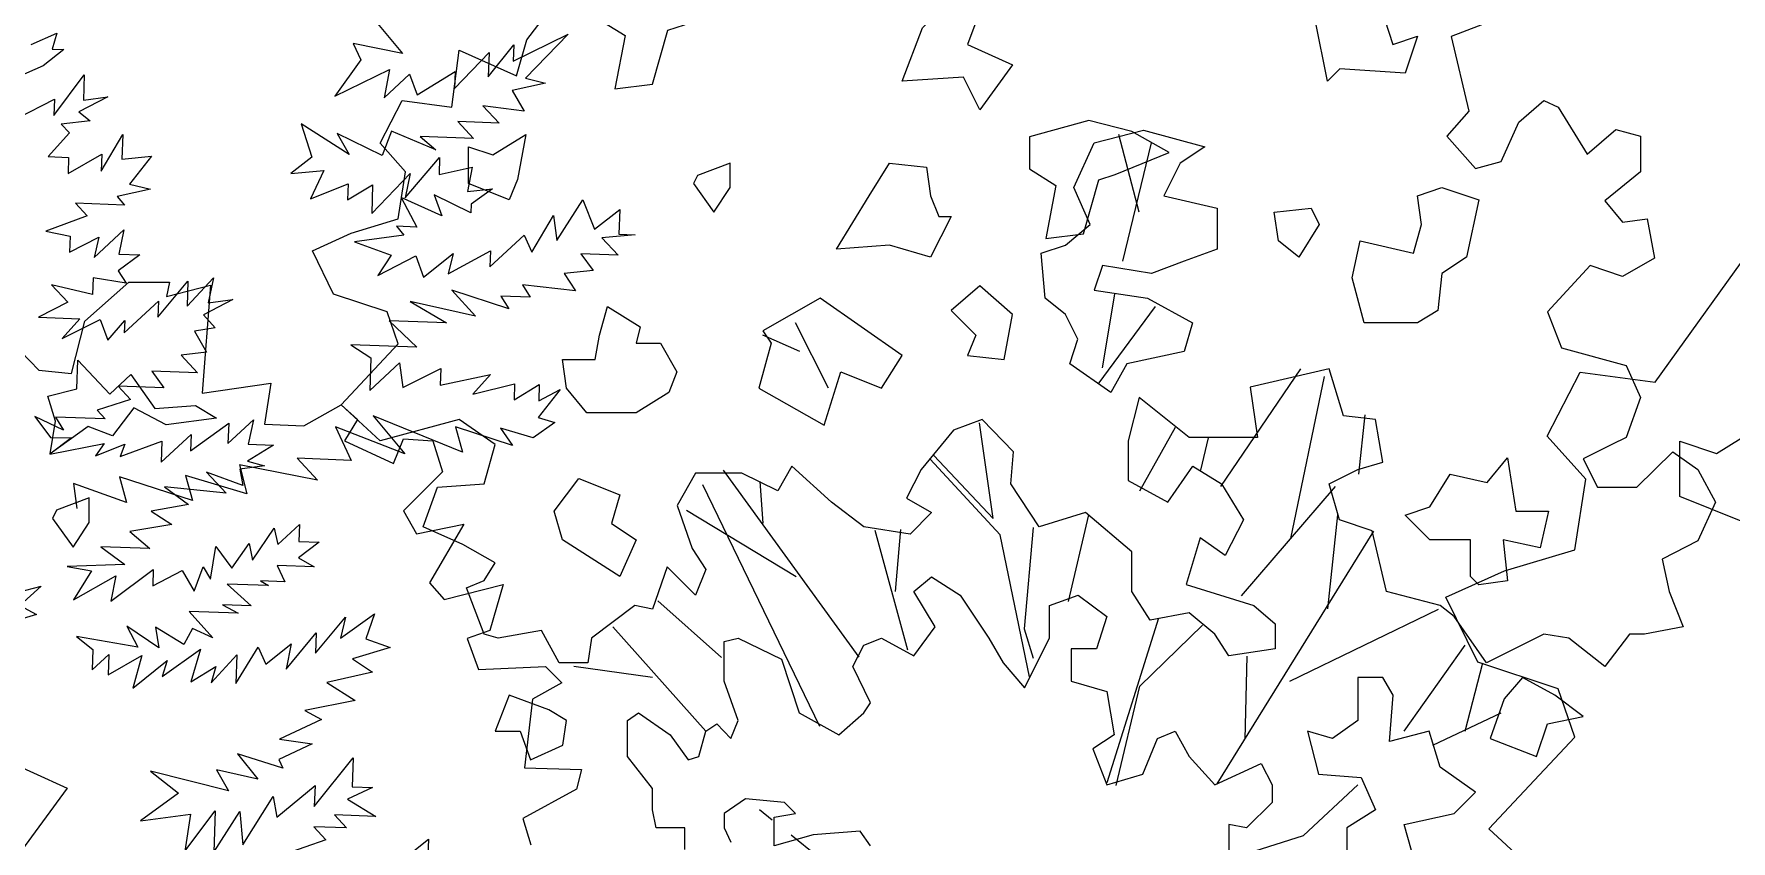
# Model space of a CAD drawing. Header units: inches. Extents: x -11 to 128, y 7 to 56.
# Drawn here: x 61.5273 to 62.0188, y 22.2773 to 22.5109 of the extents above; entities that cross this region are included whole.
import ezdxf

# ---------------------------------------------------------------- set-up
doc = ezdxf.new("R2010")
doc.units = ezdxf.units.IN
doc.header["$MEASUREMENT"] = 0
doc.layers.add('CAY', color=94, linetype='Continuous')
doc.layers.add('CAY-3', color=61, linetype='Continuous')
picture_1 = doc.add_image_def('image1.jpg', size_in_pixel=(1680, 1093))

# ---------------------------------------------------------------- blocks, each defined once
blk = doc.blocks.new('A$C76451831')
at = {"layer": 'CAY'}
for p, q in [((2228.3, 971.5), (2215.1, 1021.6)), ((2217.8, 939.8), (2236.3, 1016.3)), ((2201.9, 860.6), (2238.9, 910.7)), ((2204.6, 871.1), (2212.5, 918.7)), ((2027.8, 857.9), (2006.6, 900.2)), ((2009.3, 881.7), (1985.5, 892.2)), ((2281, 794.5), (2332.5, 870.4)), ((2326.2, 761), (2347.8, 865.6)), ((2491.6, 827), (2512.8, 868.3)), ((2512.8, 868.3), (2561.2, 861.8)), ((2134, 774), (2125.3, 835.7)), ((2228.6, 791.9), (2251.7, 832.8)), ((2370.1, 802.5), (2374.1, 840.9)), ((2268, 805.1), (2272.9, 825.9)), ((2516.4, 799.3), (2491.6, 827)), ((2138.7, 763.4), (2093.5, 812.2)), ((2095.8, 814.5), (2134, 774)), ((2047.7, 684.5), (1960.2, 805.1)), ((2022.3, 639.8), (1946.8, 795.6)), ((1985.8, 770.9), (1983.8, 797.9)), ((2294.3, 724.1), (2354.9, 794.5)), ((2509.3, 753.8), (2516.4, 799.3)), ((2007, 736.3), (1936.2, 779.1)), ((2071.1, 726.8), (2074.5, 766.9)), ((2159.9, 768.1), (2154, 702.8)), ((2182.7, 720.5), (2195.7, 776.4)), ((2350.1, 715.8), (2356.4, 776.4)), ((2079.1, 689), (2057.9, 766.3)), ((2157.5, 671.8), (2138.7, 763.4)), ((2278.7, 602.9), (2379.6, 765.8)), ((2463.9, 740.3), (2509.3, 753.8)), ((2426.2, 723.2), (2463.9, 740.3)), ((2446.8, 681.3), (2426.2, 723.2)), ((1958.8, 684.4), (1917.8, 720.8)), ((2325.4, 669), (2421.3, 715.4)), ((1948.8, 636.8), (1888.7, 704)), ((2154, 702.8), (2159.9, 684)), ((2207.6, 603.7), (2240.9, 709.9)), ((2228.7, 665.9), (2269.2, 705.2)), ((2399.3, 636.8), (2438.6, 692.2)), ((2296.7, 631.7), (2297.9, 685.1)), ((2438.6, 636.8), (2450, 680.8)), ((2498.7, 664.2), (2446.8, 681.3)), ((1914.2, 671.4), (1863.5, 678.5)), ((2213.4, 601.8), (2228.7, 665.9)), ((2509.3, 632.9), (2498.7, 664.2)), ((2417.8, 627.7), (2461.8, 648.6)), ((2334.4, 569.5), (2369.4, 602.2)), ((1991.5, 579.5), (1983.4, 586)), ((2041.2, 539.6), (2003.7, 569.7)), ((2289.6, 555.4), (2334.4, 569.5)), ((5636.8, 316.2), (5655.1, 294.3)), ((5726.5, 289.5), (5762, 306.9)), ((5762, 306.9), (5734.3, 278.4)), ((5623.2, 300.8), (5628.2, 290.2)), ((5655.1, 294.3), (5623.2, 300.8)), ((5710.3, 279.2), (5726.9, 299.9)), ((5726.9, 299.9), (5726.5, 289.5)), ((5628.2, 290.2), (5611.5, 266.8)), ((5688.7, 271.8), (5710.9, 295)), ((5710.9, 295), (5710.3, 279.2)), ((5611.5, 266.8), (5646.6, 284.1)), ((5646.6, 284.1), (5643.2, 265.7)), ((5643.2, 265.7), (5659.6, 281)), ((5659.6, 281), (5664.6, 267.6)), ((5664.6, 267.6), (5689.1, 282.7)), ((5689.1, 282.7), (5688.7, 271.8)), ((5747.3, 275.2), (5725.9, 270.5)), ((5734.3, 278.4), (5747.3, 275.2)), ((5725.9, 270.5), (5733.6, 257.1)), ((5733.6, 257.1), (5706.9, 260.7)), ((5706.9, 260.7), (5717.4, 249.5)), ((5620.7, 229.3), (5589.6, 249)), ((5589.6, 249), (5596.6, 227.4)), ((5641.9, 228.5), (5613, 242.7)), ((5613, 242.7), (5620.7, 229.3)), ((5647.9, 244.2), (5641.9, 228.5)), ((5676.5, 232.3), (5647.9, 244.2)), ((5717.4, 249.5), (5690.7, 250.4)), ((5690.7, 250.4), (5700.8, 239.6)), ((5700.8, 239.6), (5666.4, 240.8)), ((5666.4, 240.8), (5676.5, 232.3)), ((5596.6, 227.4), (5583.1, 217)), ((5656.8, 201.3), (5679, 227.2)), ((5679, 227.2), (5678.7, 216.4)), ((5678.7, 216.4), (5700.1, 221.1)), ((5700.1, 221.1), (5696.9, 205.3)), ((5583.1, 217), (5604.4, 219)), ((5604.4, 219), (5595.6, 200.7)), ((5595.6, 200.7), (5620, 210.3)), ((5620, 210.3), (5619.6, 199.9)), ((5619.6, 199.9), (5635.8, 209.7)), ((5635.2, 191.1), (5660.1, 217)), ((5635.8, 209.7), (5635.2, 191.1)), ((5660.1, 217), (5656.8, 201.3)), ((5654.1, 201.4), (5664.3, 182.4)), ((5680.4, 189.6), (5654.1, 201.4)), ((5699.1, 191.6), (5675.5, 203.3)), ((5675.5, 203.3), (5680.4, 189.6)), ((5696.9, 205.3), (5713.2, 207)), ((5713.2, 207), (5699.3, 197.1)), ((5754.7, 173.8), (5771.4, 200)), ((5771.4, 200), (5778.9, 181.1)), ((5699.3, 197.1), (5699.1, 191.6)), ((5738.5, 166.2), (5752.5, 189.8)), ((5752.5, 189.8), (5754.7, 173.8)), ((5778.9, 181.1), (5795.2, 193.7)), ((5795.2, 193.7), (5794.7, 177.9)), ((5656, 177.3), (5624.1, 172.9)), ((5651.2, 182.9), (5656, 177.3)), ((5664.3, 182.4), (5651.2, 182.9)), ((5711.5, 156.8), (5733.5, 177.3)), ((5733.5, 177.3), (5738.5, 166.2)), ((5805.1, 177.5), (5783.7, 175.5)), ((5783.7, 175.5), (5794.2, 164.3)), ((5794.7, 177.9), (5805.1, 177.5)), ((5624.1, 172.9), (5647.8, 164.4)), ((5647.8, 164.4), (5639.2, 151.1)), ((5668.6, 150.1), (5687.7, 165.3)), ((5684.6, 152.2), (5711.8, 167.2)), ((5687.7, 165.3), (5684.6, 152.2)), ((5711.8, 167.2), (5711.5, 156.8)), ((5794.2, 164.3), (5770.2, 165.1)), ((5770.2, 165.1), (5778, 154.4)), ((5639.2, 151.1), (5663.7, 163.9)), ((5663.7, 163.9), (5668.6, 150.1)), ((5778, 154.4), (5759.3, 152.4)), ((5766.7, 141.2), (5732.4, 145.1)), ((5732.4, 145.1), (5737.5, 137.3)), ((5759.3, 152.4), (5766.7, 141.2)), ((5702.2, 124.9), (5659.9, 134.5)), ((5659.9, 134.5), (5683.5, 120.6)), ((5723.7, 129.6), (5686.9, 141.7)), ((5686.9, 141.7), (5702.2, 124.9)), ((5737.5, 137.3), (5718.5, 137.9)), ((5718.5, 137.9), (5723.7, 129.6)), ((5646.4, 121.9), (5664.3, 104.9)), ((5683.5, 120.6), (5646.4, 121.9)), ((5621.8, 106.4), (5634.7, 98.2)), ((5664.3, 104.9), (5621.8, 106.4)), ((5634.7, 98.2), (5633.9, 77)), ((5633.9, 77), (5653.1, 94.9)), ((5653.1, 94.9), (5655.3, 78.9)), ((5655.3, 78.9), (5679.7, 91.2)), ((5679.7, 91.2), (5679.3, 80.4)), ((5679.3, 80.4), (5711.8, 87.4)), ((5711.8, 87.4), (5700.4, 74.6)), ((5700.4, 74.6), (5727.4, 81.4)), ((5727.4, 81.4), (5727.1, 71)), ((5727.1, 71), (5743.3, 80.8)), ((5756.7, 77.6), (5742.5, 59.6)), ((5743.3, 80.8), (5742.9, 70.4)), ((5742.9, 70.4), (5756.7, 77.6)), ((5693.7, 37.2), (5636.1, 60.6)), ((5636.1, 60.6), (5656.5, 36.3)), ((5753.3, 56.5), (5739.3, 46.5)), ((5742.5, 59.6), (5753.3, 56.5)), ((5656.5, 36.3), (5611.8, 53.7)), ((5611.8, 53.7), (5621.9, 32)), ((5726, 41.5), (5689.3, 53.7)), ((5689.3, 53.7), (5693.7, 37.2)), ((5739.3, 46.5), (5718.3, 52.7)), ((5718.3, 52.7), (5726, 41.5)), ((5621.9, 32), (5587.1, 33.3)), ((5587.1, 33.3), (5600.2, 19.2)), ((5515.1, 22.2), (5519.5, 6.1)), ((5554.6, 10.4), (5515.1, 22.2)), ((5600.2, 19.2), (5549.8, 29.1)), ((5549.8, 29.1), (5554.6, 10.4)), ((5476.9, 4.9), (5442.9, 17)), ((5442.9, 17), (5445, 1)), ((5472.5, 21.4), (5476.9, 4.9)), ((5519.5, 6.1), (5472.5, 21.4))]:
    blk.add_line(p, q, dxfattribs=at)
for points in [[(5397.2, 1673.2), (5420.4, 1649), (5441.5, 1646.9), (5450, 1680.6), (5478.4, 1705.9), (5504.8, 1705.9), (5502.7, 1696.5), (5531.2, 1703.8), (5525.9, 1634.2), (5570.2, 1640.6), (5566, 1614.2), (5591.3, 1613.1), (5615.5, 1626.8), (5626.1, 1617.3), (5617.7, 1603.6), (5649.3, 1588.9), (5655.6, 1604.7), (5674.6, 1603.6), (5680.9, 1583.6), (5655.6, 1558.3), (5664.1, 1543.5), (5694.7, 1549.8), (5672.5, 1511.9), (5682, 1501.3), (5720, 1510.8), (5711.5, 1481.3), (5696.8, 1476), (5704.1, 1456), (5747.4, 1458.1), (5757.9, 1447.5), (5738.9, 1437), (5733.7, 1392.7), (5770.6, 1391.6), (5767.4, 1379), (5732.6, 1360), (5737.9, 1343.1)], [(2484.6, 1105.9), (2429.6, 1084.7), (2441, 1036.7), (2426.8, 1020.6), (2445.3, 999.7), (2461.8, 1004.1), (2473.2, 1029.6), (2489.3, 1043.4), (2498.7, 1039.1), (2517.2, 1008.8), (2535.7, 1024.9), (2551.8, 1020.6), (2551.8, 997.4), (2528.6, 978.9), (2540, 965.1), (2556.1, 967.1), (2560.8, 941.9), (2540, 930.1), (2519.2, 937.2), (2491.7, 907.3), (2500.7, 884.1), (2542.4, 872.7), (2551.8, 851.9), (2542.4, 826.3), (2533.3, 821.6), (2514.8, 812.5), (2523.9, 794.1), (2549.4, 794.1), (2572.6, 816.9), (2588.7, 805.5), (2600.1, 784.6), (2588.7, 759.5), (2565.6, 747.7), (2570.3, 726.8), (2579.3, 704), (2554.2, 699.3), (2544.7, 699.3), (2528.6, 678.5), (2505.4, 696.9), (2489.3, 699.3), (2452.3, 680.8), (2431.5, 710.7), (2422.5, 717.8), (2387.9, 726.8), (2378.5, 766.1), (2357.6, 773.2), (2350.9, 796.4), (2369.4, 805.5), (2385.5, 810.2), (2380.8, 837.7), (2360, 840.1), (2350.9, 870.4), (2299.8, 858.6), (2304.6, 826.3), (2260.5, 826.3), (2228.3, 851.9), (2221.2, 824), (2221.2, 798.4), (2246.8, 784.6), (2262.9, 807.8), (2281.4, 796.4), (2295.5, 773.2), (2283.7, 750), (2267.6, 761.4), (2258.6, 731.5), (2302.2, 717.8), (2316, 706), (2316, 689.9), (2286.1, 685.5), (2277, 699.3), (2260.5, 713.1), (2235.4, 708.3), (2223.6, 726.8), (2223.6, 752.4), (2193.7, 777.9), (2163.8, 768.5), (2145.4, 796.4), (2147.3, 816.9), (2126.9, 837.7), (2108.4, 831), (2087.6, 805.5), (2078.1, 787), (2094.3, 777.9), (2080.5, 763.8), (2050.6, 768.5), (2029.8, 784.6), (2004.2, 807.8), (1995.2, 791.7), (1972, 803.1), (1942.1, 803.1), (1930.3, 782.3), (1939.8, 754.7), (1948.8, 741), (1942.1, 724.5), (1930.3, 736.3), (1923.7, 742.9), (1914.2, 715.4), (1902.8, 717.8), (1874.9, 696.9), (1872.6, 680.8), (1854.1, 680.8), (1842.7, 701.7), (1814.8, 696.9), (1805.7, 699.3), (1794.3, 729.2), (1805.7, 733.9), (1812.8, 745.3), (1792, 757.1), (1766.4, 768.5), (1775.5, 794.1), (1805.7, 796.4), (1812.8, 821.6), (1789.6, 837.7), (1738.5, 824), (1713.4, 847.2), (1750.3, 886.5), (1743.2, 907.3), (1708.6, 918.7), (1694.9, 946.6), (1720, 958), (1750.3, 967.1), (1755, 997.4), (1738.5, 1015.9), (1752.7, 1043.4), (1784.9, 1039.1), (1789.6, 1076), (1826.6, 1059.5), (1833.2, 1082.7), (1847.4, 1101.2)], [(1513.4, 1079.7), (1530, 1086.9), (1526.9, 1076.5), (1534.6, 1076.3), (1521.1, 1065.9), (1505, 1058.7)], [(1504.1, 1032), (1528.5, 1044.3), (1528.1, 1033.9), (1547.6, 1060), (1547.1, 1043.7), (1563, 1045.8), (1544.1, 1036.1), (1551.6, 1030.3), (1532.9, 1028.3), (1538.2, 1022.7), (1524.5, 1007.3), (1537.6, 1006.8), (1537.3, 996.4), (1559, 1008.8), (1558.6, 997.9), (1572.6, 1021.5), (1572, 1005.6), (1591.1, 1007.7), (1576.9, 989.6), (1590.4, 986.4), (1568.9, 981.7), (1573.7, 976.1), (1542, 977.2), (1549.5, 969.2), (1522.8, 959.3), (1538.6, 956), (1538.2, 945.6), (1557.1, 955.4), (1554, 942.3), (1573.2, 960.2), (1569.9, 944.5), (1583.5, 944), (1569.5, 933.6), (1574.7, 925.7), (1553.5, 929.2), (1553.1, 918.3), (1526.6, 924.7), (1537.1, 913.4), (1518.2, 903.7), (1544.9, 902.7), (1533.5, 890), (1558, 902.3), (1563, 889), (1573.8, 901.7), (1573.5, 893.6), (1595.6, 914.1), (1595.2, 903.7), (1614.6, 927.1), (1614, 910.8), (1631, 929.2), (1627.7, 913), (1643.6, 915.2), (1624.7, 905.4), (1632.1, 897), (1618.9, 894.7), (1626.6, 881.3), (1610.2, 879.2), (1620.7, 867.9), (1591.3, 868.9), (1599.1, 858.2), (1569.6, 859.3), (1577.5, 850.8), (1556, 843.9), (1561.2, 838.3), (1529.1, 839.4), (1534.2, 831), (1515.9, 839.8), (1525.9, 826.3), (1539.5, 825.9), (1525.5, 815.5), (1560.6, 822.4), (1554.9, 814.4), (1573.8, 821.9), (1570.8, 813.9), (1597.8, 823.8), (1597.4, 810.2), (1616.6, 828.2), (1616.2, 817.7), (1640.9, 835.5), (1640.4, 822.3), (1656.8, 837.6), (1653.5, 821.9), (1669.8, 821.3), (1653.1, 811), (1663.9, 807.9), (1648, 805.8), (1649.9, 795.3), (1626.6, 803.8), (1639.3, 790.2), (1599.5, 794.3), (1615, 782.9), (1590.8, 778.7), (1604.1, 770.1), (1577.2, 765.6), (1590, 754.7), (1558.3, 755.8), (1573.8, 744.4), (1536.6, 743), (1552.3, 740.2), (1540.8, 721.6), (1568.1, 736.9), (1564.8, 720.7), (1592.2, 741.1), (1591.9, 730.6), (1610.8, 740.4), (1618.5, 727), (1624.5, 742.7), (1629.2, 734.8), (1632.6, 756), (1643, 742), (1654, 757.9), (1656.3, 747), (1670.2, 767.8), (1672.6, 757.3), (1686.6, 770), (1686.2, 759.1), (1699.3, 758.6), (1685.9, 748.7), (1696.1, 742.9), (1672.1, 743.7), (1677.2, 733.1), (1661.3, 733.7), (1666.6, 730.8), (1639.9, 731.7), (1655.3, 717.6), (1636.8, 718.2), (1647, 712.9), (1615.3, 714), (1630.6, 697.1), (1617.6, 703), (1611.9, 692.8), (1593.7, 703.8), (1595.9, 690.6), (1575.1, 704.5), (1582.3, 691.1), (1542.7, 697.9), (1553.3, 689.4), (1552.8, 676.3), (1563.6, 686.3), (1563.1, 673.2), (1584.9, 685.6), (1579.1, 664.5), (1601.1, 682.3), (1598, 672), (1622.6, 689.7), (1616.4, 668.6), (1632.6, 678.5), (1629.6, 668.1), (1646.1, 686.1), (1645.4, 667.6), (1659.8, 691.1), (1664.9, 680), (1681.2, 693.1), (1677.9, 676.9), (1697.3, 700.2), (1696.8, 687.1), (1716.2, 710.4), (1713, 696.9), (1734.9, 712.5), (1729.3, 696.4), (1745, 690.8), (1720.7, 683.5), (1733.6, 674.9), (1704.3, 668.2), (1722.5, 656.7), (1690.1, 650.1), (1700.8, 644.3), (1673.6, 631.7), (1694.8, 628.7), (1673.2, 618.6), (1675.7, 613), (1646.5, 622.2), (1659.6, 605.9), (1633, 611.8), (1640.7, 598.4), (1590.4, 611), (1608.5, 596.8), (1583.9, 579.1), (1616.2, 583.4), (1612.6, 559.5), (1632.1, 585.5), (1631.2, 558.8), (1648, 585), (1649.9, 563.6), (1669.6, 594.7), (1671.9, 581.4), (1696.6, 601.9), (1696.1, 588.3), (1721.2, 619.6), (1720.6, 601), (1733.7, 600.6), (1717.6, 593), (1735.8, 581.9), (1709.1, 582.8), (1716.9, 574.4), (1695.7, 575.2), (1703.5, 566.7), (1676.5, 557.2)], [(1750.6, 551.9), (1769.7, 567.1), (1769.3, 556.7)], [(1935.1, 560.5), (1935.1, 574.6), (1916.6, 574.6), (1914.2, 586), (1914.2, 599.8), (1898.1, 620.6), (1898.1, 643.8), (1905.2, 648.6), (1925.6, 634.4), (1937.4, 618.3), (1944.1, 620.6), (1948.8, 636.8), (1955.9, 641.5), (1964.9, 632), (1969.6, 643.8), (1960.6, 669), (1960.6, 694.6), (1969.6, 696.9), (1997.6, 683.2), (2009, 648.6), (2034.5, 634.4), (2050.6, 648.6), (2054.9, 655.2), (2043.5, 678.5), (2050.6, 692.2), (2062, 696.9), (2082.9, 685.5), (2096.6, 704), (2082.9, 726.8), (2094.3, 736.3), (2112.7, 724.5), (2131.2, 696.9), (2140.6, 680.8), (2154.4, 664.7), (2170.5, 696.9), (2170.5, 717.8), (2189, 724.5), (2207.5, 710.7), (2200.8, 689.9), (2184.3, 689.9), (2184.3, 669), (2207.5, 662.3), (2212.2, 634.4), (2198.4, 625.4), (2207.5, 602.2), (2230.7, 609.2), (2240.1, 632), (2251.5, 636.8), (2260.5, 620.6), (2277, 602.2), (2306.9, 615.9), (2314, 602.2), (2314, 590.8), (2297.5, 574.6), (2286.1, 576.6), (2286.1, 556.2)], [(2054.9, 562.8), (2048.3, 572.3), (2018, 569.9), (1992.8, 562.8), (1992.8, 581.3), (2006.6, 583.7), (1999.5, 590.8), (1974.4, 593.1), (1960.6, 583.7), (1960.6, 574.6), (1964.9, 565.2)]]:
    blk.add_lwpolyline(points, dxfattribs=at)
for points in [[(5431.9, 1558.7), (5429.3, 1553.4), (5442.5, 1535), (5453, 1550.8), (5453, 1566.7)], [(5351.5, 1415.3), (5379.2, 1443), (5406.9, 1431.1), (5395, 1399.4), (5438.6, 1379.6), (5406.9, 1336.1), (5391, 1367.8), (5331.7, 1363.8)], [(2362.9, 1119.3), (2373.5, 1124.6), (2373.5, 1103.5), (2384.1, 1103.5), (2392, 1079.7), (2407.8, 1085), (2399.9, 1061.2), (2357.7, 1063.9), (2349.7, 1055.9), (2341.8, 1095.6), (2349.7, 1095.6)], [(2088.5, 1090.3), (2106.9, 1108.8), (2125.4, 1100.8), (2117.5, 1079.7), (2146.5, 1066.5), (2125.4, 1037.5), (2114.9, 1058.6), (2075.3, 1055.9)], [(1795.5, 989.9), (1795.5, 1013.7), (1811.3, 1008.4), (1832.5, 1021.6), (1827.2, 992.6), (1821.9, 979.4)], [(2209.9, 855.3), (2183.5, 873.8), (2188.8, 889.6), (2180.8, 905.5), (2167.6, 916), (2165, 945.1), (2180.8, 950.3), (2196.7, 963.5), (2186.1, 987.3), (2199.3, 1016.3), (2231, 1024.3), (2270.6, 1013.7), (2254.7, 1003.1), (2244.2, 982), (2278.5, 974.1), (2278.5, 947.7), (2257.4, 939.8), (2236.3, 931.9), (2204.6, 937.1), (2199.3, 921.3), (2233.6, 916), (2262.7, 900.2), (2257.4, 881.7), (2220.4, 873.8)], [(1943.3, 995.2), (1940.7, 989.9), (1953.9, 971.5), (1964.4, 987.3), (1964.4, 1003.1)], [(2054.1, 982), (2067.3, 1003.1), (2091.1, 1000.5), (2093.7, 982), (2099, 968.8), (2106.9, 968.8), (2093.7, 942.4), (2067.3, 950.3), (2033, 947.7)], [(2365.6, 929.2), (2370.9, 953), (2405.2, 945.1), (2410.4, 963.5), (2407.8, 982), (2423.6, 987.3), (2447.4, 979.4), (2439.5, 942.4), (2423.6, 931.9), (2421, 908.1), (2407.8, 900.2), (2373.5, 900.2)], [(2318.1, 953), (2315.4, 971.5), (2339.2, 974.1), (2344.5, 963.5), (2331.3, 942.4)], [(2141.2, 876.4), (2146.5, 905.5), (2125.4, 923.9), (2106.9, 908.1), (2122.8, 892.2), (2117.5, 879)], [(1903.7, 887), (1919.5, 887), (1930.1, 868.5), (1924.8, 855.3), (1903.7, 842.1), (1872, 842.1), (1858.8, 857.9), (1856.2, 876.4), (1877.3, 876.4), (1880, 892.2), (1885.2, 910.7), (1906.4, 897.5)], [(2062.1, 857.9), (2075.3, 879), (2022.5, 916), (1985.5, 894.9), (1990.8, 887), (1982.9, 857.9), (2025.1, 834.2), (2035.7, 868.5)], [(2577.1, 788.1), (2577.1, 823.8), (2600.8, 815.8), (2632.5, 835.6), (2624.6, 792.1), (2616.7, 772.3)], [(2415.7, 781.4), (2428.9, 802.5), (2452.7, 797.2), (2465.9, 813), (2471.2, 778.7), (2492.3, 778.7), (2487, 755), (2463.2, 760.2), (2465.9, 733.8), (2447.4, 731.2), (2442.1, 736.5), (2442.1, 760.2), (2415.7, 760.2), (2399.9, 776.1)], [(1856.2, 760.2), (1850.9, 778.7), (1866.8, 799.8), (1893.2, 789.3), (1887.9, 770.8), (1903.7, 760.2), (1893.2, 736.5)], [(1485.1, 721.2), (1519.8, 730.4), (1506.2, 717.8), (1516.9, 712), (1500.4, 707.1), (1508.1, 693.7), (1481.9, 707.7), (1497.9, 712.6)], [(2392.2, 660), (2385.5, 671.4), (2369.4, 671.4), (2369.4, 643.8), (2352.9, 632), (2336.8, 636.8), (2343.9, 609.2), (2371.4, 606.9), (2380.8, 586), (2362.3, 574.6), (2362.3, 553.8), (2371.4, 544.4), (2394.6, 533), (2406.4, 551.4), (2399.3, 576.6), (2431.5, 583.7), (2445.3, 597.4), (2422.5, 613.6), (2415.4, 636.8), (2389.8, 630.1)], [(2475.5, 671.4), (2463.7, 657.6), (2454.7, 632), (2484.6, 620.6), (2491.7, 641.5), (2514.8, 646.2), (2496.4, 660)], [(5431.1, 57.3), (5426.2, 73.3), (5445, 78.1), (5445.6, 96.7), (5466.2, 74.6), (5479.7, 87.3), (5495.3, 65.5), (5521.6, 67.3), (5535, 59.1), (5502.6, 54.8), (5481.7, 65.9), (5467.9, 47.8), (5452.3, 53.8), (5427.7, 36.1)]]:
    blk.add_lwpolyline(points, close=True, dxfattribs=at)
at = {"layer": 'CAY-3'}
for p, q in [((2561.2, 861.8), (2631.1, 959.1)), ((2453.9, 573.9), (2509.3, 632.9)), ((2491.6, 539.1), (2453.9, 573.9))]:
    blk.add_line(p, q, dxfattribs=at)
for points in [[(1847.4, 650.5), (1821.8, 660), (1812.8, 636.8), (1828.9, 636.8), (1835.6, 618.3), (1856.4, 627.7), (1858.8, 643.8)], [(5847.5, 340.7), (5819.8, 347.7), (5781.5, 337.1), (5781.5, 316.5), (5798.6, 305.9), (5792.1, 271.6), (5816.3, 274.6), (5826.3, 309.4), (5836.9, 312.9), (5871.7, 327.1)], [(6125.5, 244), (6097.8, 251.1), (6059.5, 240.5), (6059.5, 219.9), (6076.6, 209.2), (6070.1, 175), (6094.3, 178), (6104.3, 212.8), (6114.9, 216.3), (6149.7, 230.5)]]:
    blk.add_lwpolyline(points, close=True, dxfattribs=at)

msp = doc.modelspace()

# ---------------------------------------------------------------- block references
at = {"layer": 'CAY', "xscale": 0.0004489089019145984, "yscale": 0.0004489089019145984, "zscale": 0.0004489089019145984}
for p in [(59.0954, 22.37316), (60.84706, 22.02325), (59.0954, 21.67334)]:
    msp.add_blockref('A$C76451831', p, dxfattribs=at)

# ---------------------------------------------------------------- pictures from other files: only their frames are drawn
image = msp.add_image(picture_1, insert=(12.49661, 7.37723), size_in_units=(74.4025, 48.40591))
image.dxf.flags = 6

doc.saveas('drawing.dxf')
